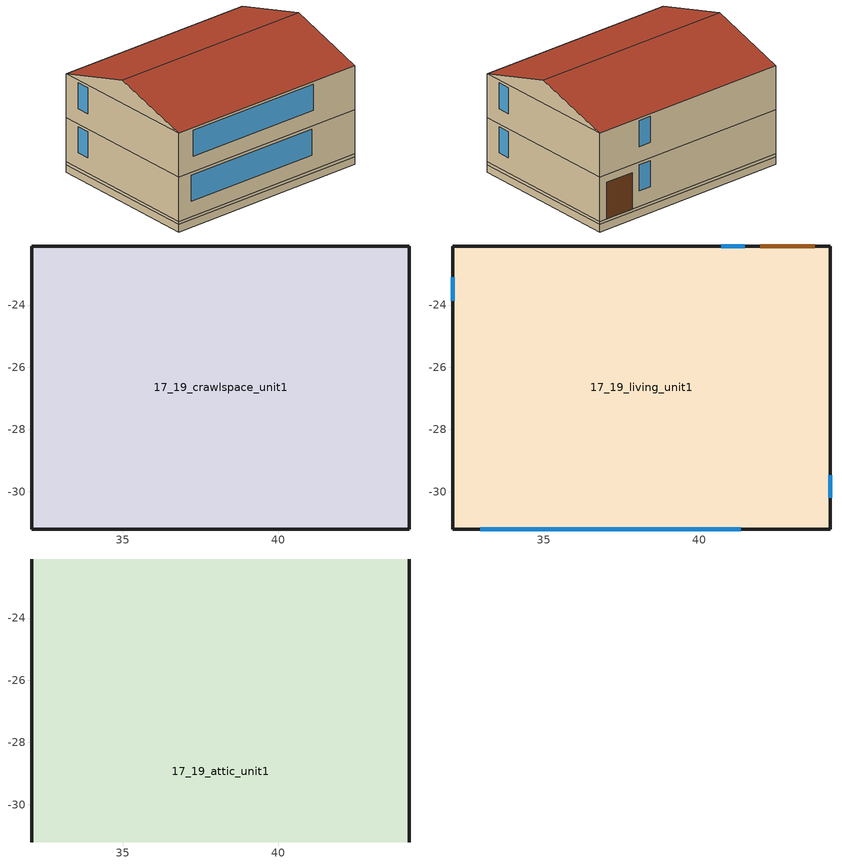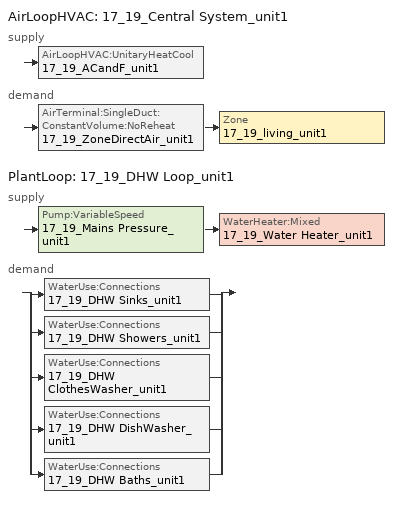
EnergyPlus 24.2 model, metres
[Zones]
17_19_crawlspace_unit1
 floor ground (HPSlab): 44.2,-31.2 32.07,-31.2 32.07,-22.1 44.2,-22.1 z-0.46
 wall outside (HPWall): 32.07,-31.2 44.2,-31.2 44.2,-22.1 32.07,-22.1 32.07,-31.2 z0:0.15
 wall ground (HPWall): 32.07,-31.2 44.2,-31.2 44.2,-22.1 32.07,-22.1 32.07,-31.2 z-0.46:0
17_19_living_unit1
 floor adiabatic (Interior Floor): 44.2,-31.2 32.07,-31.2 32.07,-22.1 44.2,-22.1 z2.74
 floor to 17_19_crawlspace_unit1 (Exterior Floor): 44.2,-31.2 32.07,-31.2 32.07,-22.1 44.2,-22.1 z0.15
 wall outside (HPWall): 32.07,-31.2 44.2,-31.2 44.2,-22.1 32.07,-22.1 32.07,-31.2 z0.15:2.74; 32.07,-31.2 44.2,-31.2 44.2,-22.1 32.07,-22.1 32.07,-31.2 z2.74:5.34
 window (Dbl Elec Abs Bleached 6mm/13mm Air): 32.95,-31.2 41.22,-31.2 / 41.46,-22.1 40.71,-22.1 / 44.2,-30.2 44.2,-29.47 z1.07:2.59; 33.07,-31.2 41.33,-31.2 / 41.46,-22.1 40.7,-22.1 / 44.2,-30.2 44.2,-29.48 / 32.07,-23.1 32.07,-23.87 z3.66:5.18; 32.07,-23.1,1.07 32.07,-23.84,1.06 32.07,-23.84,2.59 32.07,-23.1,2.59
 door (Exterior Door): 43.7,-22.1 41.96,-22.1 z0.15:2.29
 ceiling to 17_19_attic_unit1 (Interior Ceiling): 32.07,-31.2 44.2,-31.2 44.2,-22.1 32.07,-22.1 z5.34
17_19_attic_unit1
 wall outside (HPWall): 44.2,-31.2,5.34 44.2,-22.1,5.34 44.2,-26.65,6.7; 32.07,-22.1,5.34 32.07,-31.2,5.34 32.07,-26.65,6.7
 roof outside (HPRoof): 32.07,-31.2,5.34 44.2,-31.2,5.34 44.2,-26.65,6.7 32.07,-26.65,6.7; 44.2,-22.1,5.34 32.07,-22.1,5.34 32.07,-26.65,6.7 44.2,-26.65,6.7
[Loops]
AirLoopHVAC '17_19_Central System_unit1'
 supply: AirLoopHVAC:UnitaryHeatCool '17_19_ACandF_unit1'
 demand: AirTerminal:SingleDuct:ConstantVolume:NoReheat '17_19_ZoneDirectAir_unit1' > Zone '17_19_living_unit1'
PlantLoop '17_19_DHW Loop_unit1'
 supply: Pump:VariableSpeed '17_19_Mains Pressure_unit1' > WaterHeater:Mixed '17_19_Water Heater_unit1'
 demand: split
  | WaterUse:Connections '17_19_DHW Sinks_unit1'
  | WaterUse:Connections '17_19_DHW Showers_unit1'
  | WaterUse:Connections '17_19_DHW ClothesWasher_unit1'
  | WaterUse:Connections '17_19_DHW DishWasher_unit1'
  | WaterUse:Connections '17_19_DHW Baths_unit1'
[Building]
SF+CZ5AWH+USA_IL_Chicago-OHare.Intl.AP.725300+elecres+crawlspace+IECC_2018: North Axis {deg}=0; Terrain=Suburbs; Loads Convergence Tolerance Value {W}=0.04; Temperature Convergence Tolerance Value {deltaC}=0.4; Solar Distribution=FullExterior; Maximum Number of Warmup Days=25; Minimum Number of Warmup Days=6
[Site:Location]
Chicago Ohare Intl Ap_IL_USA Design_Conditions: Latitude {deg}=41.98; Longitude {deg}=-87.92; Time Zone {hr}=-6; Elevation {m}=201
[SizingPeriod:WeatherFileDays] Day of Week for Start Day=Monday; Use Weather File Daylight Saving Period=Yes; Use Weather File Rain and Snow Indicators=Yes
Name | Begin Month | Begin Day of Month | End Month | End Day of Month
HDD | 11 | 20 | 11 | 20
CDD | 7 | 21 | 7 | 21
HDD3 | 12 | 20 | 12 | 20
CDD2 | 5 | 23 | 5 | 23
CDD3 | 5 | 30 | 5 | 30
[Site:GroundTemperature:BuildingSurface]
4.4, 3.3, 2.3, 1.8, 2, 4, 6.8, 9.3, 10.1, 9.6, 7.8, 6
[Site:WaterMainsTemperature]
Calculation Method=Correlation; Annual Average Outdoor Air Temperature {C}=9.925; Maximum Difference In Monthly Average Outdoor Air Temperatures {deltaC}=28.7
[Material]
Name | Roughness | Thickness {m} | Conductivity {W/m-K} | Density {kg/m3} | Specific Heat {J/kg-K} | Thermal Absorptance | Solar Absorptance | Visible Absorptance
ceil_consol_layer | Rough | 0.400206 | 0.0617176 | 41.9286 | 776.251
floor_consol_layer | Rough | 0.23495 | 0.0515515 | 55.074 | 916.9311
Drywall_1/2in | MediumSmooth | 0.0127 | 0.16009 | 800.923 | 1087.84
Plywood_3/4in | Rough | 0.01905 | 0.115458 | 544.68 | 674.54 | 0.9 | 0.7 | 0.7
Carpet_n_pad | MediumSmooth | 0.0254001 | 0.0601314 | 32.0369 | 836.8 | 0.9 | 0.7 | 0.7
door_const | Smooth | 0.0422696 | 0.0720096 | 512.64 | 767.58
Std Wood 6inch | MediumSmooth | 0.15 | 0.12 | 540 | 1210 | 0.9 | 0.7 | 0.7
Wall Insulation HP | MediumRough | 0.32972 | 0.049 | 265 | 836.8 | 0.9 | 0.7 | 0.7
Roof Insulation HP | MediumRough | 0.68799 | 0.049 | 265 | 836.8 | 0.9 | 0.7 | 0.7
Slab Insulation HP | MediumRough | 0.04439 | 0.049 | 265 | 836.8 | 0.9 | 0.7 | 0.7
HW CONCRETE | Rough | 0.1016 | 1.311 | 2240 | 836.8 | 0.9 | 0.7 | 0.7
1/2IN Gypsum | Smooth | 0.0127 | 0.16 | 784.9 | 830 | 0.9 | 0.92 | 0.92
1IN Stucco | Smooth | 0.0253 | 0.6918 | 1858 | 837 | 0.9 | 0.92 | 0.92
8IN CONCRETE HW | Rough | 0.2032 | 1.311 | 2240 | 836.8 | 0.9 | 0.7 | 0.7
Roof Membrane | VeryRough | 0.0095 | 0.16 | 1121.29 | 1460 | 0.9 | 0.7 | 0.7
Metal Decking | MediumSmooth | 0.0015 | 45.006 | 7680 | 418.4 | 0.9 | 0.7 | 0.3
[Material:NoMass]
CP02 CARPET PAD: Roughness=VeryRough; Thermal Resistance {m2-K/W}=0.2165; Thermal Absorptance=0.9; Solar Absorptance=0.7; Visible Absorptance=0.8
[WindowMaterial:Glazing] Optical Data Type=SpectralAverage; Thickness {m}=0.012; Infrared Transmittance at Normal Incidence=0; Front Side Infrared Hemispherical Emissivity=0.84; Conductivity {W/m-K}=0.9
Name | Solar Transmittance at Normal Incidence | Front Side Solar Reflectance at Normal Incidence | Back Side Solar Reflectance at Normal Incidence | Visible Transmittance at Normal Incidence | Front Side Visible Reflectance at Normal Incidence | Back Side Visible Reflectance at Normal Incidence | Back Side Infrared Hemispherical Emissivity
ECABS-2 BLEACHED 6MM | 0.814 | 0.086 | 0.086 | 0.847 | 0.099 | 0.099 | 0.1
ECABS-2 COLORED 6MM | 0.111 | 0.179 | 0.179 | 0.128 | 0.081 | 0.081 | 0.1
CLEAR 12MM | 0.653 | 0.064 | 0.064 | 0.841 | 0.077 | 0.077 | 0.84
[WindowMaterial:Gas]
ARGON 13MM: Gas Type=Argon; Thickness {m}=0.0127
[Construction]
InteriorFurnishings: Std Wood 6inch
Exterior Floor: floor_consol_layer, Plywood_3/4in, Carpet_n_pad
Interior Floor: Plywood_3/4in, Carpet_n_pad
Interior Ceiling: ceil_consol_layer, Drywall_1/2in
Exterior Door: door_const
HPWall: 1IN Stucco, 8IN CONCRETE HW, Wall Insulation HP, 1/2IN Gypsum
HPRoof: Roof Membrane, Roof Insulation HP, Metal Decking
HPSlab: HW CONCRETE, Slab Insulation HP, CP02 CARPET PAD
Dbl Elec Abs Bleached 6mm/13mm Air: ECABS-2 BLEACHED 6MM, ARGON 13MM, CLEAR 12MM, ARGON 13MM, CLEAR 12MM
Dbl Elec Abs Colored 6mm/13mm Air: ECABS-2 COLORED 6MM, ARGON 13MM, CLEAR 12MM, ARGON 13MM, CLEAR 12MM
[Zone] Multiplier=1
17_19_living_unit1; 17_19_attic_unit1; 17_19_crawlspace_unit1
[WindowShadingControl]
17_19_ECW-17_19_living_unit1: Zone=17_19_living_unit1; Shading Type=SwitchableGlazing; Construction with Shading=Dbl Elec Abs Colored 6mm/13mm Air; Shading Control Type=OnIfHighZoneAirTemperature; Setpoint {W/m2, W or deg C}=24; Shading Control Is Scheduled=No; Glare Control Is Active=No; Multiple Surface Control Type=Sequential; Fenestration Surface 1=17_19_Window_ldf_1.unit1; Fenestration Surface 2=17_19_Window_ldb_1.unit1; Fenestration Surface 3=17_19_Window_sdr_1.unit1; Fenestration Surface 4=17_19_Window_sdl_1.unit1; Fenestration Surface 5=17_19_Window_ldf_2.unit1; Fenestration Surface 6=17_19_Window_ldb_2.unit1; Fenestration Surface 7=17_19_Window_sdr_2.unit1; Fenestration Surface 8=17_19_Window_sdl_2.unit1
[InternalMass]
17_19_Internalmass_unit1: Construction=InteriorFurnishings; Zone or ZoneList=17_19_living_unit1; Surface Area {m2}=9.89591
[People]
17_19_people_unit1: Zone or ZoneList or Space or SpaceList=17_19_living_unit1; Number of People Schedule=17_Occupancy; Number of People Calculation Method=People; Number of People=3; Fraction Radiant=0; Sensible Heat Fraction=autocalculate; Activity Level Schedule=17_activity_sch; Enable ASHRAE 55 Comfort Warnings=No; Mean Radiant Temperature Calculation Type=EnclosureAveraged
[Lights] Zone or ZoneList or Space or SpaceList=17_19_living_unit1; Schedule=17_InteriorLightingHE; Design Level Calculation Method=Watts/Area; Return Air Fraction=0; Fraction Radiant=0.2; Fraction Visible=0.6; Fraction Replaceable=0
Name | Watts per Floor Area {W/m2}
17_19_Living Hardwired Lighting1 | 0.69
17_19_Living Plug-in Lighting1 | 0.29
[ElectricEquipment]
17_19_LIVING ZONE ElecEq: Zone or ZoneList or Space or SpaceList=17_19_living_unit1; Schedule=17_INTERMITTENT; Design Level Calculation Method=EquipmentLevel; Design Level {W}=500; Fraction Latent=0; Fraction Radiant=0.3; Fraction Lost=0
[ZoneInfiltration:DesignFlowRate] Schedule=17_INF-SCHED; Design Flow Rate Calculation Method=AirChanges/Hour; Air Changes per Hour {1/hr}=0.1; Constant Term Coefficient=1; Temperature Term Coefficient=0; Velocity Term Coefficient=0; Velocity Squared Term Coefficient=0
Name | Zone or ZoneList or Space or SpaceList
17_19_LIVING ZONE Infil 1; 17_19_ATTIC ZONE Infil 1 | 17_19_living_unit1
17_19_Infl_Crawl | 17_19_crawlspace_unit1
[ZoneVentilation:DesignFlowRate]
17_19_Ventilation_unit1: Zone or ZoneList or Space or SpaceList=17_19_living_unit1; Schedule=17_always_avail; Design Flow Rate Calculation Method=Flow/Zone; Design Flow Rate {m3/s}=0.0283168; Ventilation Type=Exhaust; Fan Pressure Rise {Pa}=0; Fan Total Efficiency=1; Constant Term Coefficient=1; Temperature Term Coefficient=0; Velocity Term Coefficient=0; Velocity Squared Term Coefficient=0; Minimum Indoor Temperature {C}=-100; Maximum Indoor Temperature {C}=100; Delta Temperature {deltaC}=-100; Minimum Outdoor Temperature {C}=-100; Maximum Outdoor Temperature {C}=100; Maximum Wind Speed {m/s}=40
[ZoneVentilation:WindandStackOpenArea] Zone or Space=17_19_living_unit1; Opening Area {m2}=4.13; Opening Area Fraction Schedule=17_VentingSched; Opening Effectiveness=0.5; Discharge Coefficient for Opening=autocalculate; Minimum Indoor Temperature {C}=23; Maximum Indoor Temperature {C}=25; Delta Temperature {deltaC}=0.5; Minimum Outdoor Temperature {C}=-32; Maximum Outdoor Temperature {C}=33; Maximum Wind Speed {m/s}=40
Name | Effective Angle {deg}
17_19_WINDOW_LDF_1.UNIT1_NV; 17_19_WINDOW_LDF_2.UNIT1_NV | 180
17_19_WINDOW_SDR_1.UNIT1_NV; 17_19_WINDOW_SDR_2.UNIT1_NV | 90
17_19_WINDOW_LDB_1.UNIT1_NV; 17_19_WINDOW_LDB_2.UNIT1_NV | 0
17_19_WINDOW_SDL_1.UNIT1_NV; 17_19_WINDOW_SDL_2.UNIT1_NV | 270
[Exterior:Lights]
Name | Schedule | Design Level {W}
17_19_Exterior-Lights_unit1 | 17_ExteriorLighting | 47.3411
17_19_Garage-Lights_unit1 | 17_InteriorLightingHE | 7.84187
[DesignSpecification:OutdoorAir]
17_19_SZ_DSOA_living_unit1: Outdoor Air Method=Flow/Zone; Outdoor Air Flow per Person {m3/s-person}=0; Outdoor Air Flow per Zone {m3/s}=0.0283168
[Sizing:Zone]
17_19_living_unit1: Zone Cooling Design Supply Air Temperature Input Method=SupplyAirTemperature; Zone Cooling Design Supply Air Temperature {C}=12; Zone Heating Design Supply Air Temperature Input Method=SupplyAirTemperature; Zone Heating Design Supply Air Temperature {C}=50; Zone Cooling Design Supply Air Humidity Ratio {kgWater/kgDryAir}=0.008; Zone Heating Design Supply Air Humidity Ratio {kgWater/kgDryAir}=0.008; Design Specification Outdoor Air Object=17_19_SZ_DSOA_living_unit1; Cooling Design Air Flow Method=DesignDay; Cooling Minimum Air Flow per Zone Floor Area {m3/s-m2}=0.000762; Heating Design Air Flow Method=DesignDay; Heating Maximum Air Flow per Zone Floor Area {m3/s-m2}=0.002032; Heating Maximum Air Flow {m3/s}=0.141576; Heating Maximum Air Flow Fraction=0.3; Account for Dedicated Outdoor Air System=No; Dedicated Outdoor Air System Control Strategy=NeutralSupplyAir; Dedicated Outdoor Air Low Setpoint Temperature for Design {C}=autosize; Dedicated Outdoor Air High Setpoint Temperature for Design {C}=autosize; Zone Load Sizing Method=Sensible Load Only No Latent Load; Zone Latent Cooling Design Supply Air Humidity Ratio Input Method=HumidityRatioDifference; Zone Cooling Design Supply Air Humidity Ratio Difference {kgWater/kgDryAir}=0.005; Zone Latent Heating Design Supply Air Humidity Ratio Input Method=HumidityRatioDifference; Zone Humidification Design Supply Air Humidity Ratio Difference {kgWater/kgDryAir}=0.005
[Sizing:System]
17_19_Central System_unit1: Type of Load to Size On=Sensible; Design Outdoor Air Flow Rate {m3/s}=autosize; Central Heating Maximum System Air Flow Ratio=1; Preheat Design Temperature {C}=7; Preheat Design Humidity Ratio {kgWater/kgDryAir}=0.008; Precool Design Temperature {C}=11; Precool Design Humidity Ratio {kgWater/kgDryAir}=0.008; Central Cooling Design Supply Air Temperature {C}=12; Central Heating Design Supply Air Temperature {C}=50; Type of Zone Sum to Use=NonCoincident; 100% Outdoor Air in Cooling=No; 100% Outdoor Air in Heating=No; Central Cooling Design Supply Air Humidity Ratio {kgWater/kgDryAir}=0.008; Central Heating Design Supply Air Humidity Ratio {kgWater/kgDryAir}=0.008; Cooling Supply Air Flow Rate Method=DesignDay; Heating Supply Air Flow Rate Method=DesignDay; Zone Maximum Outdoor Air Fraction=1; Cooling Design Capacity Method=CoolingDesignCapacity; Cooling Design Capacity {W}=autosize; Heating Design Capacity Method=HeatingDesignCapacity; Heating Design Capacity {W}=autosize; Central Cooling Capacity Control Method=OnOff
[Sizing:Plant]
17_19_DHW Loop_unit1: Loop Type=Heating; Design Loop Exit Temperature {C}=48.8889; Loop Design Temperature Difference {deltaC}=5.55556
[ZoneControl:Thermostat]
17_19_Zone Thermostat_unit1: Zone or ZoneList=17_19_living_unit1; Control Type Schedule=17_zone_control_type; Control 1=17_19_thermostat_living Dual SP Control
[ThermostatSetpoint:DualSetpoint]
17_19_thermostat_living Dual SP Control: Heating Setpoint Temperature Schedule=17_heating_sch; Cooling Setpoint Temperature Schedule=17_cooling_sch
[AirTerminal:SingleDuct:ConstantVolume:NoReheat]
17_19_ZoneDirectAir_unit1: Availability Schedule=17_always_avail; Maximum Air Flow Rate {m3/s}=autosize
[Zone equipment]
17_19_living_unit1: 17_19_ZoneDirectAir_unit1
[Fan:OnOff]
17_19_Supply Fan_unit1: Availability Schedule=17_always_avail; Fan Total Efficiency=0.5915; Pressure Rise {Pa}=400; Maximum Flow Rate {m3/s}=autosize; Motor Efficiency=0.65; Motor In Airstream Fraction=1
[Coil:Cooling:DX:SingleSpeed]
17_19_DX Cooling Coil_unit1: Availability Schedule=17_always_avail; Gross Rated Total Cooling Capacity {W}=autosize; Gross Rated Sensible Heat Ratio=autosize; Gross Rated Cooling COP {W/W}=3.97009; Rated Air Flow Rate {m3/s}=autosize; Total Cooling Capacity Function of Temperature Curve=17_19_Cool-Cap-FT; Total Cooling Capacity Function of Flow Fraction Curve=17_19_ConstantCubic; Energy Input Ratio Function of Temperature Curve=17_19_Cool-EIR-FT; Energy Input Ratio Function of Flow Fraction Curve=17_19_ConstantCubic; Part Load Fraction Correlation Curve=17_19_Cool-PLF-fPLR
[Coil:Heating:Electric]
17_19_Main electric heating coil_unit1: Availability Schedule=17_always_avail; Efficiency=1; Nominal Capacity {W}=autosize
[AirLoopHVAC:UnitaryHeatCool]
17_19_ACandF_unit1: Availability Schedule=17_always_avail; Supply Air Fan Operating Mode Schedule=17_fan_cycle; Maximum Supply Air Temperature {C}=80; Cooling Supply Air Flow Rate {m3/s}=autosize; Heating Supply Air Flow Rate {m3/s}=autosize; No Load Supply Air Flow Rate {m3/s}=0; Controlling Zone or Thermostat Location=17_19_living_unit1; Supply Fan=17_19_Supply Fan_unit1; Fan Placement=BlowThrough; Heating Coil=17_19_Main electric heating coil_unit1; Cooling Coil=17_19_DX Cooling Coil_unit1; Dehumidification Control Type=None
[AirLoopHVAC]
17_19_Central System_unit1: Design Supply Air Flow Rate {m3/s}=autosize
[Pump:VariableSpeed]
17_19_Mains Pressure_unit1: Design Maximum Flow Rate {m3/s}=autosize; Design Pump Head {Pa}=1; Design Power Consumption {W}=0; Motor Efficiency=1; Fraction of Motor Inefficiencies to Fluid Stream=0; Coefficient 1 of the Part Load Performance Curve=0; Coefficient 2 of the Part Load Performance Curve=1; Coefficient 3 of the Part Load Performance Curve=0; Coefficient 4 of the Part Load Performance Curve=0; Design Minimum Flow Rate {m3/s}=0; Pump Control Type=Intermittent
[WaterHeater:Mixed]
17_19_Water Heater_unit1: Tank Volume {m3}=0.196841; Setpoint Temperature Schedule=17_dhw_setpt; Deadband Temperature Difference {deltaC}=2; Maximum Temperature Limit {C}=50; Heater Control Type=Cycle; Heater Maximum Capacity {W}=autosize; Heater Minimum Capacity {W}=0; Heater Ignition Minimum Flow Rate {m3/s}=0; Heater Fuel Type=electricity; Heater Thermal Efficiency=1; Ambient Temperature Indicator=Zone; Ambient Temperature Zone=17_19_living_unit1; Off Cycle Loss Coefficient to Ambient Temperature {W/K}=1.23162; Off Cycle Loss Fraction to Zone=1; On Cycle Loss Coefficient to Ambient Temperature {W/K}=1.23162; On Cycle Loss Fraction to Zone=1; Peak Use Flow Rate {m3/s}=0; Use Side Effectiveness=1; Source Side Effectiveness=1; Use Side Design Flow Rate {m3/s}=autosize; Source Side Design Flow Rate {m3/s}=0; Indirect Water Heating Recovery Time {hr}=1.5
[WaterHeater:Sizing]
17_19_Water Heater_unit1: Design Mode=ResidentialHUD-FHAMinimum; Number of Bedrooms=3; Number of Bathrooms=3
[PlantLoop]
17_19_DHW Loop_unit1: Fluid Type=Water; Plant Equipment Operation Scheme=17_19_DHW Loop Operation_unit1; Maximum Loop Temperature {C}=100; Minimum Loop Temperature {C}=0; Maximum Loop Flow Rate {m3/s}=autosize; Minimum Loop Flow Rate {m3/s}=0; Plant Loop Volume {m3}=autocalculate; Load Distribution Scheme=Optimal
[PlantEquipmentList]
17_19_DHW Plant Equipment_unit1: 17_19_Water Heater_unit1
[PlantEquipmentOperation:HeatingLoad]
17_19_DHW Control Scheme_unit1: Load Range 1 Lower Limit {W}=0; Load Range 1 Upper Limit {W}=1000000000000000; Range 1 Equipment List=17_19_DHW Plant Equipment_unit1
[PlantEquipmentOperationSchemes]
17_19_DHW Loop Operation_unit1: Control Scheme 1=17_19_DHW Control Scheme_unit1; Control Scheme 1 Schedule=17_always_avail
[AvailabilityManager:Scheduled]
17_19_System availability: Schedule=17_always_avail
[SetpointManager:Scheduled]
17_19_DHW Loop Setpoint Manager_unit1: Control Variable=Temperature; Schedule=17_DHWSupplySetpoint; Setpoint Node or NodeList=17_19_DHW Supply Outlet Node_unit1
[WaterUse:Equipment]
Name | Peak Flow Rate {m3/s} | Flow Rate Fraction Schedule | Target Temperature Schedule
17_19_Clothes Washer_unit1 | 1.62192e-06 | 17_ClothesWasher | 17_CWWaterTempSchedule
17_19_Dishwasher_unit1 | 6.36685e-07 | 17_Dishwasher | 17_DWWaterTempSchedule
17_19_Sinks_unit1 | 7.1934e-05 | 17_BA_sink_sch | 17_SSBWaterTempSchedule
17_19_Showers_unit1 | 0.000141975 | 17_BA_shower_sch | 17_SSBWaterTempSchedule
17_19_Baths_unit1 | 0.00027764 | 17_BA_bath_sch | 17_SSBWaterTempSchedule
[WaterUse:Connections] Drain Water Heat Exchanger Type=None
Name | Water Use Equipment 1
17_19_DHW Sinks_unit1 | 17_19_Sinks_unit1
17_19_DHW Showers_unit1 | 17_19_Showers_unit1
17_19_DHW ClothesWasher_unit1 | 17_19_Clothes Washer_unit1
17_19_DHW DishWasher_unit1 | 17_19_Dishwasher_unit1
17_19_DHW Baths_unit1 | 17_19_Baths_unit1
[Schedule:Day:Hourly]
17_OccupancyDay: 1, 1, 1, 1, 1, 1, 1, 0.8831, 0.40861, 0.24189, 0.24189, 0.24189, 0.24189, 0.24189, 0.24189, 0.24189, 0.29498, 0.5531, 0.89693, 0.89693, 0.89693, 1, 1, 1
17_ExteriorLightingDay: 1, 1, 1, 1, 1, 1, 0, 0, 0, 0, 0, 0, 0, 0, 0, 0, 0, 0, 1, 1, 1, 1, 1, 1
17_LightingDay_EELighting: 0.06875, 0.06875, 0.06875, 0.06875, 0.20625, 0.429688, 0.48125, 0.429688, 0.189062, 0.128906, 0.128906, 0.128906, 0.128906, 0.128906, 0.128906, 0.223438, 0.48125, 0.670312, 0.902344, 1, 1, 0.75625, 0.421094, 0.171875
17_DishwasherWeekday: 0.115858, 0.0514759, 0.0385692, 0.0257379, 0.0257379, 0.0772138, 0.154503, 0.231792, 0.437922, 0.489398, 0.425016, 0.360633, 0.309082, 0.347726, 0.283344, 0.270437, 0.283344, 0.373464, 0.656883, 0.8372, 0.682621, 0.502305, 0.33482, 0.231792
17_DishwasherWeekend: 0.124134, 0.0551527, 0.0413241, 0.0275764, 0.0275764, 0.0827291, 0.165539, 0.248349, 0.469202, 0.524355, 0.455374, 0.386393, 0.331159, 0.372564, 0.303583, 0.289754, 0.303583, 0.40014, 0.703804, 0.897, 0.73138, 0.538184, 0.358735, 0.248349
17_DishwasherVacation; 17_ClothesWasherVacation: 0, 0, 0, 0, 0, 0, 0, 0, 0, 0, 0, 0, 0, 0, 0, 0, 0, 0, 0, 0, 0, 0, 0, 0
17_ClothesWasherWeekday: 0.0796475, 0.0637009, 0.0318078, 0.0318078, 0.0637009, 0.095594, 0.191188, 0.414354, 0.621574, 0.7332, 0.717253, 0.637521, 0.573735, 0.510034, 0.446247, 0.414354, 0.430301, 0.414354, 0.414354, 0.414354, 0.414354, 0.398408, 0.270921, 0.143434
17_ClothesWasherWeekend: 0.097441, 0.077932, 0.0389138, 0.0389138, 0.077932, 0.11695, 0.2339, 0.506923, 0.760436, 0.897, 0.877491, 0.779946, 0.701909, 0.623977, 0.545941, 0.506923, 0.526432, 0.506923, 0.506923, 0.506923, 0.506923, 0.487414, 0.331446, 0.175477
[Schedule:Week:Compact]
17_DishwasherWeek: For: Weekdays, 17_DishwasherWeekday, For: CustomDay1, 17_DishwasherVacation, For: AllOtherDays, 17_DishwasherWeekend
17_ClothesWasherWeek: For: Weekdays, 17_ClothesWasherWeekday, For: CustomDay1, 17_ClothesWasherVacation, For: AllOtherDays, 17_ClothesWasherWeekend
17_OccupancyWeek: AllDays, 17_OccupancyDay
17_LightingProfileWeek_EELighting: For: AllDays, 17_LightingDay_EELighting
17_ExteriorLightingProfileWeek: For: AllDays, 17_ExteriorLightingDay
[Schedule:Year]
17_Occupancy: 17_OccupancyWeek, 1, 1, 12, 31
17_InteriorLightingHE: 17_LightingProfileWeek_EELighting, 1, 1, 12, 31
17_ExteriorLighting: 17_ExteriorLightingProfileWeek, 1, 1, 12, 31
17_Dishwasher: 17_DishwasherWeek, 1, 1, 12, 31
17_ClothesWasher: 17_ClothesWasherWeek, 1, 1, 12, 31
[Schedule:Compact]
17_BA_shower_sch: Through: 12/31, For: AllDays, Until: 1:00, 0.00204722, Until: 2:00, 0.000930554, Until: 3:00, 0.000558333, Until: 4:00, 0.000930554, Until: 5:00, 0.00260555, Until: 6:00, 0.00967777, Until: 7:00, 0.0219611, Until: 8:00, 0.021775, Until: 9:00, 0.0176805, Until: 10:00, 0.0137722, Until: 11:00, 0.0111667, Until: 12:00, 0.00874721, Until: 13:00, 0.00632777, Until: 14:00, 0.00539722, Until: 15:00, 0.00483888, Until: 16:00, 0.00465277, Until: 17:00, 0.00558333, Until: 18:00, 0.00725832, Until: 19:00, 0.00781666, Until: 20:00, 0.00781666, Until: 21:00, 0.00781666, Until: 22:00, 0.00763055, Until: 23:00, 0.00539722, Until: 24:00, 0.00390833
17_BA_bath_sch: Through: 12/31, For: AllDays, Until: 1:00, 0.000190545, Until: 2:00, 9.52723e-05, Until: 3:00, 9.52723e-05, Until: 4:00, 9.52723e-05, Until: 5:00, 0.000190545, Until: 6:00, 0.000452543, Until: 7:00, 0.00109563, Until: 8:00, 0.00138145, Until: 9:00, 0.00157199, Until: 10:00, 0.00138145, Until: 11:00, 0.00109563, Until: 12:00, 0.000833632, Until: 13:00, 0.00073836, Until: 14:00, 0.000547816, Until: 15:00, 0.000547816, Until: 16:00, 0.000547816, Until: 17:00, 0.000928905, Until: 18:00, 0.00109563, Until: 19:00, 0.00183399, Until: 20:00, 0.00238181, Until: 21:00, 0.00238181, Until: 22:00, 0.00183399, Until: 23:00, 0.00157199, Until: 24:00, 0.000928905
17_BA_sink_sch: Through: 12/31, For: AllDays, Until: 1:00, 0.00458624, Until: 2:00, 0.00229312, Until: 3:00, 0.00163794, Until: 4:00, 0.00163794, Until: 5:00, 0.00229312, Until: 6:00, 0.00589659, Until: 7:00, 0.0137587, Until: 8:00, 0.0203105, Until: 9:00, 0.0216208, Until: 10:00, 0.0203105, Until: 11:00, 0.0176898, Until: 12:00, 0.0163794, Until: 13:00, 0.0160518, Until: 14:00, 0.0147415, Until: 15:00, 0.0140863, Until: 16:00, 0.0134311, Until: 17:00, 0.0157243, Until: 18:00, 0.0212933, Until: 19:00, 0.0245691, Until: 20:00, 0.0226036, Until: 21:00, 0.0186725, Until: 22:00, 0.0157243, Until: 23:00, 0.0131035, Until: 24:00, 0.00884489
17_activity_sch: Through: 12/31, For: AllDays, Until: 24:00, 117.28
17_zone_control_type: Through: 12/31, For: AllDays, Until 24:00, 4
17_dhw_setpt: Through: 12/31, For: AllDays, Until 24:00, 48
17_always_avail: Through: 12/31, For: AllDays, Until: 24:00, 1
17_heating_sch: Through: 12/31, For: AllDays, Until: 24:00, 20
17_cooling_sch: Through: 12/31, For: AllDays, Until: 24:00, 25
17_fan_cycle: Through: 12/31, For: AllDays, Until: 24:00, 0
17_VentingSched: Through: 6/30, For: AllDays, Until: 24:00, 0, Through: 9/30, For: AllDays, Until: 24:00, 0, Through: 12/31, For: AllDays, Until: 24:00, 0
17_INTERMITTENT: Through: 12/31, For: WeekDays, Until: 8:00, 0, Until: 18:00, 1, Until: 24:00, 0, For: AllOtherDays, Until: 24:00, 0
17_INF-SCHED: Through: 12/31, For: Alldays, Until: 24:00, 1
[Schedule:Constant]
17_DWWaterTempSchedule; 17_CWWaterTempSchedule; 17_DHWSupplySetpoint: Temperature, 48.8889
17_SSBWaterTempSchedule: Temperature, 40.5556
[Curve:Quadratic]
17_19_Cool-PLF-fPLR: Coefficient1 Constant=0.801414; Coefficient2 x=0.237447; Coefficient3 x**2=-0.0393773; Minimum Value of x=0; Maximum Value of x=1; Minimum Curve Output=0.7; Maximum Curve Output=1
[Curve:Cubic]
17_19_ConstantCubic: Coefficient1 Constant=1; Coefficient2 x=0; Coefficient3 x**2=0; Coefficient4 x**3=0; Minimum Value of x=-100; Maximum Value of x=100
[Curve:Biquadratic] Minimum Value of x=-100; Maximum Value of x=100; Minimum Value of y=-100; Maximum Value of y=100
Name | Coefficient1 Constant | Coefficient2 x | Coefficient3 x**2 | Coefficient4 y | Coefficient5 y**2 | Coefficient6 x*y
17_19_Cool-Cap-fT | 1.26489 | -0.035055 | 0.00211086 | -0.00152689 | -7.0308e-06 | -0.000469184
17_19_Cool-EIR-fT | 0.384024 | 0.0296967 | -0.00113293 | 0.00649067 | 0.000262699 | -0.000120722
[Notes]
$Id: eplus.res.template,v 1.15 2019/02/07 17:10:57 d3a061 Exp d3a061 $
$Log: eplus.res.template,v $
Added defaults for duct R-values.  Added a code default (taken from
consolidated.materials.template) and a moisture_regime default (from
the same place).
Added default settings for wwr.  Fixed problem that was using the
'system' parm where it should have used 'hvac_type'; also added
missing setting of hvac_type to 'heatpump' where appropriate.
Fixed bug in how r_crawlwall and r_bsmtwall were being defaulted.
Beefed up screening of tropical_designation as applied to singe-family
homes (was accidentally including singlewide manufactured homes in
the check).
Added the $TEMPLATE_PATH variable to simplify the process() calls.
Fairly extensive cleanup and refactoring to make make the template work with
the "canonical" index variables and other such things, including making
cfm25 a valid input that is coordinated with leakage_ratio.
Changed hard-coded shower_gpm, sink_gpm, and bath_gpm variables to changeable
parameters with defaults.
Fixed big that was setting $humidity_designation and/or $tropical_designation to
undef instead of ''.  Added the $ach25 parameter as a better alternative to the
$leakage_ratio that had been used in the past (the latter, if given, still has
precedence over the former).  Added calls to generate a globals_report.  And af
few cleanups of code.
Added kludges to allow more consistent parm column names for climate zones, moisture
regimes, and humidity/tropical designations.  Put in a check to bomb if the user
specifies any specific LED components to the lighting (needs to be enhanced to properly
accommodate LEDs, but...later).  Fixed default value of $ua.
Added/clarified comments on the $max_supply calcs.
Fixed a bunch of typos that were introduced when the setdef() calls were
inserted in place of ||=.  Also added in 2018 IECC default lighting fractions
that had been inadvertently omitted before.
Replaced all uses of ||= with setdef() or val_or().  Added in re-wired (haha)
lighting procedure.  A few other fix-ups, comments, indents, etc., that were
left out when the original 8.6 template was created.  (Sigh.)
Updated DHW energy factors for new Federal standards that are current as
Reworked DHW savings for 2015 and 2018 IECCs.
Revision 1.3  2017/04/27 21:41:17  mend509
Added the additional lighting load for the unconditioned floor area of the semi-conditioned prototype
Dropped all the Windows line ending characters (ugh--it marks every line
as updated in the diffs), and changed to the "English" version of $WARNING
to eliminate the Perl warnings about the deprecated control-W version of
that variable.
Revision 1.1  2017/04/12 22:43:34  mend509
Initial revision
Revision 1.6  2015/06/27 00:14:44  mend509
Revised insulation quality calculation
Revision 1.5  2015/05/21 16:51:15  mend509
Archive after determination analysis
Revision 1.4  2014/06/27 16:27:02  mend509
Check in before DHW changes
Revision 1.2  2014/05/19 23:06:43  mend509
Two main revisions:
1: Re-wired ground temperature sections to read from previously generated gtp files if available
2: Copied over 2012 IECC into 2015 IECC variables where applicable
Revision 1.1  2014/05/16 23:22:50  mend509
Initial revision
Revision 1.2  2013/03/29 17:30:21  mend509
Archived after generating first set of masonry input files
Revision 1.1  2013/03/24 05:30:59  mend509
Initial revision
The Residential Prototype Building Models were developed by Pacific Northwest National Laboratory (PNNL),
under contract with the U.S. Department of Energy (DOE).
The purpose of developing these building prototype models is to measure energy saving impacts from
various residential energy codes. Detailed model development descriptions are documented in
PNNL report titled "Cost-Effectiveness Analysis of the 2009 and 2012 IECC Residential Provisions
- Technical Support Document".
GPARM parameters as run:
ID = SF+CZ5AWH+USA_IL_Chicago-OHare.Intl.AP.725300+elecres+crawlspace+IECC_2018
weatherfile = USA_IL_Chicago-OHare.Intl.AP.725300_TMY3.epw
climate_zone = Climate Zone 5
